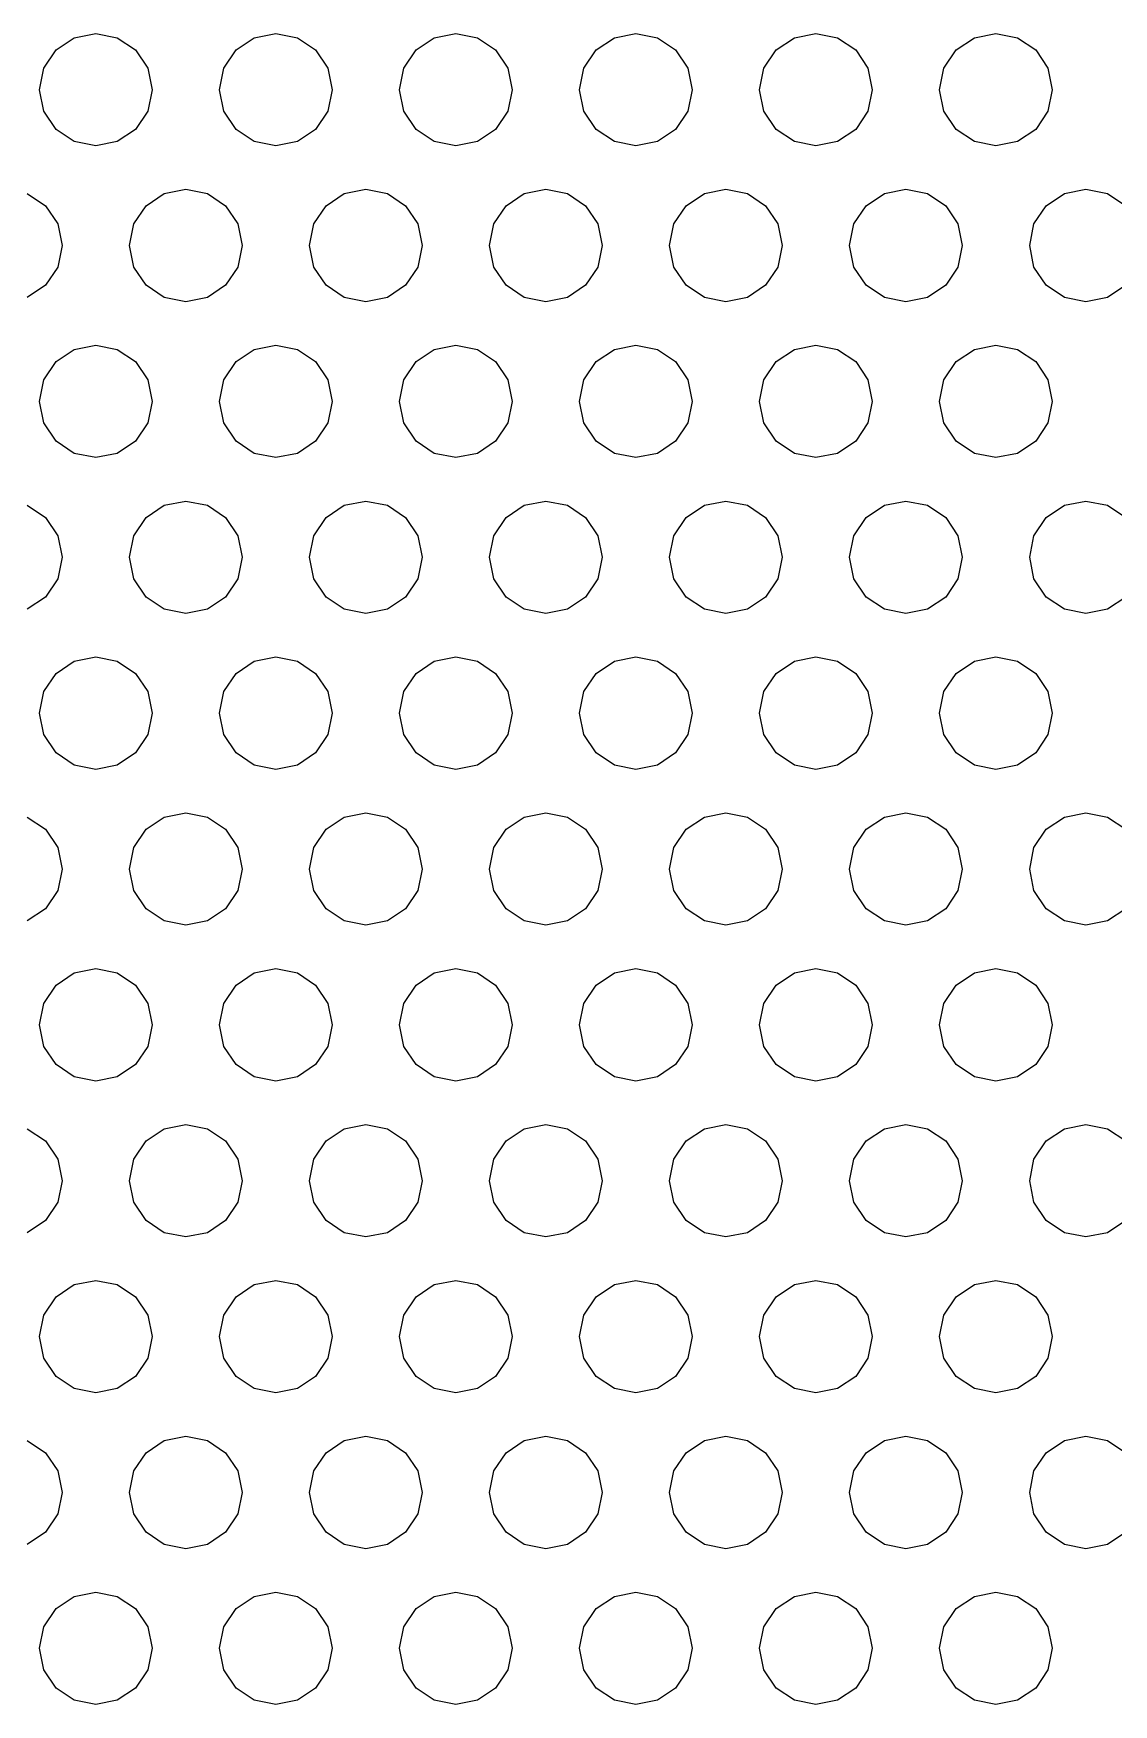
# Model space of a CAD drawing. Header units: metres. Extents: x 0 to 569, y 6 to 314.
# Drawn here: x 47.7 to 95.7, y 78.1 to 152.4 of the extents above; entities that cross this region are included whole.
import ezdxf

# ---------------------------------------------------------------- set-up
doc = ezdxf.new("R2010")
doc.units = ezdxf.units.M

msp = doc.modelspace()

# ---------------------------------------------------------------- linework, layer by layer
for p, q in [((49.5433, 152.161), (50.5, 152.351)), ((50.5, 152.351), (51.4567, 152.161)), ((57.5433, 152.161), (58.5, 152.351)), ((58.5, 152.351), (59.4567, 152.161)), ((65.5433, 152.161), (66.5, 152.351)), ((66.5, 152.351), (67.4567, 152.161)), ((73.5433, 152.161), (74.5, 152.351)), ((74.5, 152.351), (75.4567, 152.161)), ((81.5433, 152.161), (82.5, 152.351)), ((82.5, 152.351), (83.4567, 152.161)), ((89.5433, 152.161), (90.5, 152.351)), ((90.5, 152.351), (91.4567, 152.161)), ((48.1903, 150.808), (48.7322, 151.619)), ((48.7322, 151.619), (49.5433, 152.161)), ((51.4567, 152.161), (52.2678, 151.619)), ((52.2678, 151.619), (52.8097, 150.808)), ((56.1903, 150.808), (56.7322, 151.619)), ((56.7322, 151.619), (57.5433, 152.161)), ((59.4567, 152.161), (60.2678, 151.619)), ((60.2678, 151.619), (60.8097, 150.808)), ((64.1903, 150.808), (64.7322, 151.619)), ((64.7322, 151.619), (65.5433, 152.161)), ((67.4567, 152.161), (68.2678, 151.619)), ((68.2678, 151.619), (68.8097, 150.808)), ((72.1903, 150.808), (72.7322, 151.619)), ((72.7322, 151.619), (73.5433, 152.161)), ((75.4567, 152.161), (76.2678, 151.619)), ((76.2678, 151.619), (76.8097, 150.808)), ((80.1903, 150.808), (80.7322, 151.619)), ((80.7322, 151.619), (81.5433, 152.161)), ((83.4567, 152.161), (84.2678, 151.619)), ((84.2678, 151.619), (84.8097, 150.808)), ((88.1903, 150.808), (88.7322, 151.619)), ((88.7322, 151.619), (89.5433, 152.161)), ((91.4567, 152.161), (92.2678, 151.619)), ((92.2678, 151.619), (92.8097, 150.808)), ((48, 149.851), (48.1903, 150.808)), ((52.8097, 150.808), (53, 149.851)), ((56, 149.851), (56.1903, 150.808)), ((60.8097, 150.808), (61, 149.851)), ((64, 149.851), (64.1903, 150.808)), ((68.8097, 150.808), (69, 149.851)), ((72, 149.851), (72.1903, 150.808)), ((76.8097, 150.808), (77, 149.851)), ((80, 149.851), (80.1903, 150.808)), ((84.8097, 150.808), (85, 149.851)), ((88, 149.851), (88.1903, 150.808)), ((92.8097, 150.808), (93, 149.851)), ((48.1903, 148.895), (48, 149.851)), ((53, 149.851), (52.8097, 148.895)), ((56.1903, 148.895), (56, 149.851)), ((61, 149.851), (60.8097, 148.895)), ((64.1903, 148.895), (64, 149.851)), ((69, 149.851), (68.8097, 148.895)), ((72.1903, 148.895), (72, 149.851)), ((77, 149.851), (76.8097, 148.895)), ((80.1903, 148.895), (80, 149.851)), ((85, 149.851), (84.8097, 148.895)), ((88.1903, 148.895), (88, 149.851)), ((93, 149.851), (92.8097, 148.895)), ((48.7322, 148.083), (48.1903, 148.895)), ((52.8097, 148.895), (52.2678, 148.083)), ((56.7322, 148.083), (56.1903, 148.895)), ((60.8097, 148.895), (60.2678, 148.083)), ((64.7322, 148.083), (64.1903, 148.895)), ((68.8097, 148.895), (68.2678, 148.083)), ((72.7322, 148.083), (72.1903, 148.895)), ((76.8097, 148.895), (76.2678, 148.083)), ((80.7322, 148.083), (80.1903, 148.895)), ((84.8097, 148.895), (84.2678, 148.083)), ((88.7322, 148.083), (88.1903, 148.895)), ((92.8097, 148.895), (92.2678, 148.083)), ((49.5433, 147.542), (48.7322, 148.083)), ((52.2678, 148.083), (51.4567, 147.542)), ((57.5433, 147.542), (56.7322, 148.083)), ((60.2678, 148.083), (59.4567, 147.542)), ((65.5433, 147.542), (64.7322, 148.083)), ((68.2678, 148.083), (67.4567, 147.542)), ((73.5433, 147.542), (72.7322, 148.083)), ((76.2678, 148.083), (75.4567, 147.542)), ((81.5433, 147.542), (80.7322, 148.083)), ((84.2678, 148.083), (83.4567, 147.542)), ((89.5433, 147.542), (88.7322, 148.083)), ((92.2678, 148.083), (91.4567, 147.542)), ((50.5, 147.351), (49.5433, 147.542)), ((51.4567, 147.542), (50.5, 147.351)), ((58.5, 147.351), (57.5433, 147.542)), ((59.4567, 147.542), (58.5, 147.351)), ((66.5, 147.351), (65.5433, 147.542)), ((67.4567, 147.542), (66.5, 147.351)), ((74.5, 147.351), (73.5433, 147.542)), ((75.4567, 147.542), (74.5, 147.351)), ((82.5, 147.351), (81.5433, 147.542)), ((83.4567, 147.542), (82.5, 147.351)), ((90.5, 147.351), (89.5433, 147.542)), ((91.4567, 147.542), (90.5, 147.351)), ((47.4567, 145.233), (48.2678, 144.691)), ((52.7322, 144.691), (53.5433, 145.233)), ((53.5433, 145.233), (54.5, 145.423)), ((54.5, 145.423), (55.4567, 145.233)), ((55.4567, 145.233), (56.2678, 144.691)), ((60.7322, 144.691), (61.5433, 145.233)), ((61.5433, 145.233), (62.5, 145.423)), ((62.5, 145.423), (63.4567, 145.233)), ((63.4567, 145.233), (64.2678, 144.691)), ((68.7322, 144.691), (69.5433, 145.233)), ((69.5433, 145.233), (70.5, 145.423)), ((70.5, 145.423), (71.4567, 145.233)), ((71.4567, 145.233), (72.2678, 144.691)), ((76.7322, 144.691), (77.5433, 145.233)), ((77.5433, 145.233), (78.5, 145.423)), ((78.5, 145.423), (79.4567, 145.233)), ((79.4567, 145.233), (80.2678, 144.691)), ((84.7322, 144.691), (85.5433, 145.233)), ((85.5433, 145.233), (86.5, 145.423)), ((86.5, 145.423), (87.4567, 145.233)), ((87.4567, 145.233), (88.2678, 144.691)), ((92.7322, 144.691), (93.5433, 145.233)), ((93.5433, 145.233), (94.5, 145.423)), ((94.5, 145.423), (95.4567, 145.233)), ((95.4567, 145.233), (96.2678, 144.691)), ((48.2678, 144.691), (48.8097, 143.88)), ((52.1903, 143.88), (52.7322, 144.691)), ((56.2678, 144.691), (56.8097, 143.88)), ((60.1903, 143.88), (60.7322, 144.691)), ((64.2678, 144.691), (64.8097, 143.88)), ((68.1903, 143.88), (68.7322, 144.691)), ((72.2678, 144.691), (72.8097, 143.88)), ((76.1903, 143.88), (76.7322, 144.691)), ((80.2678, 144.691), (80.8097, 143.88)), ((84.1903, 143.88), (84.7322, 144.691)), ((88.2678, 144.691), (88.8097, 143.88)), ((92.1903, 143.88), (92.7322, 144.691)), ((48.8097, 143.88), (49, 142.923)), ((52, 142.923), (52.1903, 143.88)), ((56.8097, 143.88), (57, 142.923)), ((60, 142.923), (60.1903, 143.88)), ((64.8097, 143.88), (65, 142.923)), ((68, 142.923), (68.1903, 143.88)), ((72.8097, 143.88), (73, 142.923)), ((76, 142.923), (76.1903, 143.88)), ((80.8097, 143.88), (81, 142.923)), ((84, 142.923), (84.1903, 143.88)), ((88.8097, 143.88), (89, 142.923)), ((92, 142.923), (92.1903, 143.88)), ((49, 142.923), (48.8097, 141.966)), ((52.1903, 141.966), (52, 142.923)), ((57, 142.923), (56.8097, 141.966)), ((60.1903, 141.966), (60, 142.923)), ((65, 142.923), (64.8097, 141.966)), ((68.1903, 141.966), (68, 142.923)), ((73, 142.923), (72.8097, 141.966)), ((76.1903, 141.966), (76, 142.923)), ((81, 142.923), (80.8097, 141.966)), ((84.1903, 141.966), (84, 142.923)), ((89, 142.923), (88.8097, 141.966)), ((92.1903, 141.966), (92, 142.923)), ((48.8097, 141.966), (48.2678, 141.155)), ((52.7322, 141.155), (52.1903, 141.966)), ((56.8097, 141.966), (56.2678, 141.155)), ((60.7322, 141.155), (60.1903, 141.966)), ((64.8097, 141.966), (64.2678, 141.155)), ((68.7322, 141.155), (68.1903, 141.966)), ((72.8097, 141.966), (72.2678, 141.155)), ((76.7322, 141.155), (76.1903, 141.966)), ((80.8097, 141.966), (80.2678, 141.155)), ((84.7322, 141.155), (84.1903, 141.966)), ((88.8097, 141.966), (88.2678, 141.155)), ((92.7322, 141.155), (92.1903, 141.966)), ((48.2678, 141.155), (47.4567, 140.613)), ((53.5433, 140.613), (52.7322, 141.155)), ((56.2678, 141.155), (55.4567, 140.613)), ((61.5433, 140.613), (60.7322, 141.155)), ((64.2678, 141.155), (63.4567, 140.613)), ((69.5433, 140.613), (68.7322, 141.155)), ((72.2678, 141.155), (71.4567, 140.613)), ((77.5433, 140.613), (76.7322, 141.155)), ((80.2678, 141.155), (79.4567, 140.613)), ((85.5433, 140.613), (84.7322, 141.155)), ((88.2678, 141.155), (87.4567, 140.613)), ((93.5433, 140.613), (92.7322, 141.155)), ((96.2678, 141.155), (95.4567, 140.613)), ((54.5, 140.423), (53.5433, 140.613)), ((55.4567, 140.613), (54.5, 140.423)), ((62.5, 140.423), (61.5433, 140.613)), ((63.4567, 140.613), (62.5, 140.423)), ((70.5, 140.423), (69.5433, 140.613)), ((71.4567, 140.613), (70.5, 140.423)), ((78.5, 140.423), (77.5433, 140.613)), ((79.4567, 140.613), (78.5, 140.423)), ((86.5, 140.423), (85.5433, 140.613)), ((87.4567, 140.613), (86.5, 140.423)), ((94.5, 140.423), (93.5433, 140.613)), ((95.4567, 140.613), (94.5, 140.423)), ((48.7322, 137.763), (49.5433, 138.305)), ((49.5433, 138.305), (50.5, 138.495)), ((50.5, 138.495), (51.4567, 138.305)), ((51.4567, 138.305), (52.2678, 137.763)), ((56.7322, 137.763), (57.5433, 138.305)), ((57.5433, 138.305), (58.5, 138.495)), ((58.5, 138.495), (59.4567, 138.305)), ((59.4567, 138.305), (60.2678, 137.763)), ((64.7322, 137.763), (65.5433, 138.305)), ((65.5433, 138.305), (66.5, 138.495)), ((66.5, 138.495), (67.4567, 138.305)), ((67.4567, 138.305), (68.2678, 137.763)), ((72.7322, 137.763), (73.5433, 138.305)), ((73.5433, 138.305), (74.5, 138.495)), ((74.5, 138.495), (75.4567, 138.305)), ((75.4567, 138.305), (76.2678, 137.763)), ((80.7322, 137.763), (81.5433, 138.305)), ((81.5433, 138.305), (82.5, 138.495)), ((82.5, 138.495), (83.4567, 138.305)), ((83.4567, 138.305), (84.2678, 137.763)), ((88.7322, 137.763), (89.5433, 138.305)), ((89.5433, 138.305), (90.5, 138.495)), ((90.5, 138.495), (91.4567, 138.305)), ((91.4567, 138.305), (92.2678, 137.763)), ((48.1903, 136.952), (48.7322, 137.763)), ((52.2678, 137.763), (52.8097, 136.952)), ((56.1903, 136.952), (56.7322, 137.763)), ((60.2678, 137.763), (60.8097, 136.952)), ((64.1903, 136.952), (64.7322, 137.763)), ((68.2678, 137.763), (68.8097, 136.952)), ((72.1903, 136.952), (72.7322, 137.763)), ((76.2678, 137.763), (76.8097, 136.952)), ((80.1903, 136.952), (80.7322, 137.763)), ((84.2678, 137.763), (84.8097, 136.952)), ((88.1903, 136.952), (88.7322, 137.763)), ((92.2678, 137.763), (92.8097, 136.952)), ((48, 135.995), (48.1903, 136.952)), ((52.8097, 136.952), (53, 135.995)), ((56, 135.995), (56.1903, 136.952)), ((60.8097, 136.952), (61, 135.995)), ((64, 135.995), (64.1903, 136.952)), ((68.8097, 136.952), (69, 135.995)), ((72, 135.995), (72.1903, 136.952)), ((76.8097, 136.952), (77, 135.995)), ((80, 135.995), (80.1903, 136.952)), ((84.8097, 136.952), (85, 135.995)), ((88, 135.995), (88.1903, 136.952)), ((92.8097, 136.952), (93, 135.995)), ((48.1903, 135.038), (48, 135.995)), ((53, 135.995), (52.8097, 135.038)), ((56.1903, 135.038), (56, 135.995)), ((61, 135.995), (60.8097, 135.038)), ((64.1903, 135.038), (64, 135.995)), ((69, 135.995), (68.8097, 135.038)), ((72.1903, 135.038), (72, 135.995)), ((77, 135.995), (76.8097, 135.038)), ((80.1903, 135.038), (80, 135.995)), ((85, 135.995), (84.8097, 135.038)), ((88.1903, 135.038), (88, 135.995)), ((93, 135.995), (92.8097, 135.038)), ((48.7322, 134.227), (48.1903, 135.038)), ((52.8097, 135.038), (52.2678, 134.227)), ((56.7322, 134.227), (56.1903, 135.038)), ((60.8097, 135.038), (60.2678, 134.227)), ((64.7322, 134.227), (64.1903, 135.038)), ((68.8097, 135.038), (68.2678, 134.227)), ((72.7322, 134.227), (72.1903, 135.038)), ((76.8097, 135.038), (76.2678, 134.227)), ((80.7322, 134.227), (80.1903, 135.038)), ((84.8097, 135.038), (84.2678, 134.227)), ((88.7322, 134.227), (88.1903, 135.038)), ((92.8097, 135.038), (92.2678, 134.227)), ((49.5433, 133.685), (48.7322, 134.227)), ((52.2678, 134.227), (51.4567, 133.685)), ((57.5433, 133.685), (56.7322, 134.227)), ((60.2678, 134.227), (59.4567, 133.685)), ((65.5433, 133.685), (64.7322, 134.227)), ((68.2678, 134.227), (67.4567, 133.685)), ((73.5433, 133.685), (72.7322, 134.227)), ((76.2678, 134.227), (75.4567, 133.685)), ((81.5433, 133.685), (80.7322, 134.227)), ((84.2678, 134.227), (83.4567, 133.685)), ((89.5433, 133.685), (88.7322, 134.227)), ((92.2678, 134.227), (91.4567, 133.685)), ((50.5, 133.495), (49.5433, 133.685)), ((51.4567, 133.685), (50.5, 133.495)), ((58.5, 133.495), (57.5433, 133.685)), ((59.4567, 133.685), (58.5, 133.495)), ((66.5, 133.495), (65.5433, 133.685)), ((67.4567, 133.685), (66.5, 133.495)), ((74.5, 133.495), (73.5433, 133.685)), ((75.4567, 133.685), (74.5, 133.495)), ((82.5, 133.495), (81.5433, 133.685)), ((83.4567, 133.685), (82.5, 133.495)), ((90.5, 133.495), (89.5433, 133.685)), ((91.4567, 133.685), (90.5, 133.495)), ((53.5433, 131.376), (54.5, 131.567)), ((54.5, 131.567), (55.4567, 131.376)), ((61.5433, 131.376), (62.5, 131.567)), ((62.5, 131.567), (63.4567, 131.376)), ((69.5433, 131.376), (70.5, 131.567)), ((70.5, 131.567), (71.4567, 131.376)), ((77.5433, 131.376), (78.5, 131.567)), ((78.5, 131.567), (79.4567, 131.376)), ((85.5433, 131.376), (86.5, 131.567)), ((86.5, 131.567), (87.4567, 131.376)), ((93.5433, 131.376), (94.5, 131.567)), ((94.5, 131.567), (95.4567, 131.376)), ((47.4567, 131.376), (48.2678, 130.834)), ((48.2678, 130.834), (48.8097, 130.023)), ((52.1903, 130.023), (52.7322, 130.834)), ((52.7322, 130.834), (53.5433, 131.376)), ((55.4567, 131.376), (56.2678, 130.834)), ((56.2678, 130.834), (56.8097, 130.023)), ((60.1903, 130.023), (60.7322, 130.834)), ((60.7322, 130.834), (61.5433, 131.376)), ((63.4567, 131.376), (64.2678, 130.834)), ((64.2678, 130.834), (64.8097, 130.023)), ((68.1903, 130.023), (68.7322, 130.834)), ((68.7322, 130.834), (69.5433, 131.376)), ((71.4567, 131.376), (72.2678, 130.834)), ((72.2678, 130.834), (72.8097, 130.023)), ((76.1903, 130.023), (76.7322, 130.834)), ((76.7322, 130.834), (77.5433, 131.376)), ((79.4567, 131.376), (80.2678, 130.834)), ((80.2678, 130.834), (80.8097, 130.023)), ((84.1903, 130.023), (84.7322, 130.834)), ((84.7322, 130.834), (85.5433, 131.376)), ((87.4567, 131.376), (88.2678, 130.834)), ((88.2678, 130.834), (88.8097, 130.023)), ((92.1903, 130.023), (92.7322, 130.834)), ((92.7322, 130.834), (93.5433, 131.376)), ((95.4567, 131.376), (96.2678, 130.834)), ((48.8097, 130.023), (49, 129.067)), ((52, 129.067), (52.1903, 130.023)), ((56.8097, 130.023), (57, 129.067)), ((60, 129.067), (60.1903, 130.023)), ((64.8097, 130.023), (65, 129.067)), ((68, 129.067), (68.1903, 130.023)), ((72.8097, 130.023), (73, 129.067)), ((76, 129.067), (76.1903, 130.023)), ((80.8097, 130.023), (81, 129.067)), ((84, 129.067), (84.1903, 130.023)), ((88.8097, 130.023), (89, 129.067)), ((92, 129.067), (92.1903, 130.023)), ((49, 129.067), (48.8097, 128.11)), ((52.1903, 128.11), (52, 129.067)), ((57, 129.067), (56.8097, 128.11)), ((60.1903, 128.11), (60, 129.067)), ((65, 129.067), (64.8097, 128.11)), ((68.1903, 128.11), (68, 129.067)), ((73, 129.067), (72.8097, 128.11)), ((76.1903, 128.11), (76, 129.067)), ((81, 129.067), (80.8097, 128.11)), ((84.1903, 128.11), (84, 129.067)), ((89, 129.067), (88.8097, 128.11)), ((92.1903, 128.11), (92, 129.067)), ((48.8097, 128.11), (48.2678, 127.299)), ((52.7322, 127.299), (52.1903, 128.11)), ((56.8097, 128.11), (56.2678, 127.299)), ((60.7322, 127.299), (60.1903, 128.11)), ((64.8097, 128.11), (64.2678, 127.299)), ((68.7322, 127.299), (68.1903, 128.11)), ((72.8097, 128.11), (72.2678, 127.299)), ((76.7322, 127.299), (76.1903, 128.11)), ((80.8097, 128.11), (80.2678, 127.299)), ((84.7322, 127.299), (84.1903, 128.11)), ((88.8097, 128.11), (88.2678, 127.299)), ((92.7322, 127.299), (92.1903, 128.11)), ((48.2678, 127.299), (47.4567, 126.757)), ((53.5433, 126.757), (52.7322, 127.299)), ((56.2678, 127.299), (55.4567, 126.757)), ((61.5433, 126.757), (60.7322, 127.299)), ((64.2678, 127.299), (63.4567, 126.757)), ((69.5433, 126.757), (68.7322, 127.299)), ((72.2678, 127.299), (71.4567, 126.757)), ((77.5433, 126.757), (76.7322, 127.299)), ((80.2678, 127.299), (79.4567, 126.757)), ((85.5433, 126.757), (84.7322, 127.299)), ((88.2678, 127.299), (87.4567, 126.757)), ((93.5433, 126.757), (92.7322, 127.299)), ((96.2678, 127.299), (95.4567, 126.757)), ((54.5, 126.567), (53.5433, 126.757)), ((55.4567, 126.757), (54.5, 126.567)), ((62.5, 126.567), (61.5433, 126.757)), ((63.4567, 126.757), (62.5, 126.567)), ((70.5, 126.567), (69.5433, 126.757)), ((71.4567, 126.757), (70.5, 126.567)), ((78.5, 126.567), (77.5433, 126.757)), ((79.4567, 126.757), (78.5, 126.567)), ((86.5, 126.567), (85.5433, 126.757)), ((87.4567, 126.757), (86.5, 126.567)), ((94.5, 126.567), (93.5433, 126.757)), ((95.4567, 126.757), (94.5, 126.567)), ((48.7322, 123.906), (49.5433, 124.448)), ((49.5433, 124.448), (50.5, 124.638)), ((50.5, 124.638), (51.4567, 124.448)), ((51.4567, 124.448), (52.2678, 123.906)), ((56.7322, 123.906), (57.5433, 124.448)), ((57.5433, 124.448), (58.5, 124.638)), ((58.5, 124.638), (59.4567, 124.448)), ((59.4567, 124.448), (60.2678, 123.906)), ((64.7322, 123.906), (65.5433, 124.448)), ((65.5433, 124.448), (66.5, 124.638)), ((66.5, 124.638), (67.4567, 124.448)), ((67.4567, 124.448), (68.2678, 123.906)), ((72.7322, 123.906), (73.5433, 124.448)), ((73.5433, 124.448), (74.5, 124.638)), ((74.5, 124.638), (75.4567, 124.448)), ((75.4567, 124.448), (76.2678, 123.906)), ((80.7322, 123.906), (81.5433, 124.448)), ((81.5433, 124.448), (82.5, 124.638)), ((82.5, 124.638), (83.4567, 124.448)), ((83.4567, 124.448), (84.2678, 123.906)), ((88.7322, 123.906), (89.5433, 124.448)), ((89.5433, 124.448), (90.5, 124.638)), ((90.5, 124.638), (91.4567, 124.448)), ((91.4567, 124.448), (92.2678, 123.906)), ((48.1903, 123.095), (48.7322, 123.906)), ((52.2678, 123.906), (52.8097, 123.095)), ((56.1903, 123.095), (56.7322, 123.906)), ((60.2678, 123.906), (60.8097, 123.095)), ((64.1903, 123.095), (64.7322, 123.906)), ((68.2678, 123.906), (68.8097, 123.095)), ((72.1903, 123.095), (72.7322, 123.906)), ((76.2678, 123.906), (76.8097, 123.095)), ((80.1903, 123.095), (80.7322, 123.906)), ((84.2678, 123.906), (84.8097, 123.095)), ((88.1903, 123.095), (88.7322, 123.906)), ((92.2678, 123.906), (92.8097, 123.095)), ((48, 122.138), (48.1903, 123.095)), ((52.8097, 123.095), (53, 122.138)), ((56, 122.138), (56.1903, 123.095)), ((60.8097, 123.095), (61, 122.138)), ((64, 122.138), (64.1903, 123.095)), ((68.8097, 123.095), (69, 122.138)), ((72, 122.138), (72.1903, 123.095)), ((76.8097, 123.095), (77, 122.138)), ((80, 122.138), (80.1903, 123.095)), ((84.8097, 123.095), (85, 122.138)), ((88, 122.138), (88.1903, 123.095)), ((92.8097, 123.095), (93, 122.138)), ((48.1903, 121.182), (48, 122.138)), ((53, 122.138), (52.8097, 121.182)), ((56.1903, 121.182), (56, 122.138)), ((61, 122.138), (60.8097, 121.182)), ((64.1903, 121.182), (64, 122.138)), ((69, 122.138), (68.8097, 121.182)), ((72.1903, 121.182), (72, 122.138)), ((77, 122.138), (76.8097, 121.182)), ((80.1903, 121.182), (80, 122.138)), ((85, 122.138), (84.8097, 121.182)), ((88.1903, 121.182), (88, 122.138)), ((93, 122.138), (92.8097, 121.182)), ((48.7322, 120.371), (48.1903, 121.182)), ((52.8097, 121.182), (52.2678, 120.371)), ((56.7322, 120.371), (56.1903, 121.182)), ((60.8097, 121.182), (60.2678, 120.371)), ((64.7322, 120.371), (64.1903, 121.182)), ((68.8097, 121.182), (68.2678, 120.371)), ((72.7322, 120.371), (72.1903, 121.182)), ((76.8097, 121.182), (76.2678, 120.371)), ((80.7322, 120.371), (80.1903, 121.182)), ((84.8097, 121.182), (84.2678, 120.371)), ((88.7322, 120.371), (88.1903, 121.182)), ((92.8097, 121.182), (92.2678, 120.371)), ((49.5433, 119.829), (48.7322, 120.371)), ((52.2678, 120.371), (51.4567, 119.829)), ((57.5433, 119.829), (56.7322, 120.371)), ((60.2678, 120.371), (59.4567, 119.829)), ((65.5433, 119.829), (64.7322, 120.371)), ((68.2678, 120.371), (67.4567, 119.829)), ((73.5433, 119.829), (72.7322, 120.371)), ((76.2678, 120.371), (75.4567, 119.829)), ((81.5433, 119.829), (80.7322, 120.371)), ((84.2678, 120.371), (83.4567, 119.829)), ((89.5433, 119.829), (88.7322, 120.371)), ((92.2678, 120.371), (91.4567, 119.829)), ((50.5, 119.638), (49.5433, 119.829)), ((51.4567, 119.829), (50.5, 119.638)), ((58.5, 119.638), (57.5433, 119.829)), ((59.4567, 119.829), (58.5, 119.638)), ((66.5, 119.638), (65.5433, 119.829)), ((67.4567, 119.829), (66.5, 119.638)), ((74.5, 119.638), (73.5433, 119.829)), ((75.4567, 119.829), (74.5, 119.638)), ((82.5, 119.638), (81.5433, 119.829)), ((83.4567, 119.829), (82.5, 119.638)), ((90.5, 119.638), (89.5433, 119.829)), ((91.4567, 119.829), (90.5, 119.638)), ((47.4567, 117.52), (48.2678, 116.978)), ((52.7322, 116.978), (53.5433, 117.52)), ((53.5433, 117.52), (54.5, 117.71)), ((54.5, 117.71), (55.4567, 117.52)), ((55.4567, 117.52), (56.2678, 116.978)), ((60.7322, 116.978), (61.5433, 117.52)), ((61.5433, 117.52), (62.5, 117.71)), ((62.5, 117.71), (63.4567, 117.52)), ((63.4567, 117.52), (64.2678, 116.978)), ((68.7322, 116.978), (69.5433, 117.52)), ((69.5433, 117.52), (70.5, 117.71)), ((70.5, 117.71), (71.4567, 117.52)), ((71.4567, 117.52), (72.2678, 116.978)), ((76.7322, 116.978), (77.5433, 117.52)), ((77.5433, 117.52), (78.5, 117.71)), ((78.5, 117.71), (79.4567, 117.52)), ((79.4567, 117.52), (80.2678, 116.978)), ((84.7322, 116.978), (85.5433, 117.52)), ((85.5433, 117.52), (86.5, 117.71)), ((86.5, 117.71), (87.4567, 117.52)), ((87.4567, 117.52), (88.2678, 116.978)), ((92.7322, 116.978), (93.5433, 117.52)), ((93.5433, 117.52), (94.5, 117.71)), ((94.5, 117.71), (95.4567, 117.52)), ((95.4567, 117.52), (96.2678, 116.978)), ((48.2678, 116.978), (48.8097, 116.167)), ((52.1903, 116.167), (52.7322, 116.978)), ((56.2678, 116.978), (56.8097, 116.167)), ((60.1903, 116.167), (60.7322, 116.978)), ((64.2678, 116.978), (64.8097, 116.167)), ((68.1903, 116.167), (68.7322, 116.978)), ((72.2678, 116.978), (72.8097, 116.167)), ((76.1903, 116.167), (76.7322, 116.978)), ((80.2678, 116.978), (80.8097, 116.167)), ((84.1903, 116.167), (84.7322, 116.978)), ((88.2678, 116.978), (88.8097, 116.167)), ((92.1903, 116.167), (92.7322, 116.978)), ((48.8097, 116.167), (49, 115.21)), ((52, 115.21), (52.1903, 116.167)), ((56.8097, 116.167), (57, 115.21)), ((60, 115.21), (60.1903, 116.167)), ((64.8097, 116.167), (65, 115.21)), ((68, 115.21), (68.1903, 116.167)), ((72.8097, 116.167), (73, 115.21)), ((76, 115.21), (76.1903, 116.167)), ((80.8097, 116.167), (81, 115.21)), ((84, 115.21), (84.1903, 116.167)), ((88.8097, 116.167), (89, 115.21)), ((92, 115.21), (92.1903, 116.167)), ((49, 115.21), (48.8097, 114.254)), ((52.1903, 114.254), (52, 115.21)), ((57, 115.21), (56.8097, 114.254)), ((60.1903, 114.254), (60, 115.21)), ((65, 115.21), (64.8097, 114.254)), ((68.1903, 114.254), (68, 115.21)), ((73, 115.21), (72.8097, 114.254)), ((76.1903, 114.254), (76, 115.21)), ((81, 115.21), (80.8097, 114.254)), ((84.1903, 114.254), (84, 115.21)), ((89, 115.21), (88.8097, 114.254)), ((92.1903, 114.254), (92, 115.21)), ((48.8097, 114.254), (48.2678, 113.442)), ((52.7322, 113.442), (52.1903, 114.254)), ((56.8097, 114.254), (56.2678, 113.442)), ((60.7322, 113.442), (60.1903, 114.254)), ((64.8097, 114.254), (64.2678, 113.442)), ((68.7322, 113.442), (68.1903, 114.254)), ((72.8097, 114.254), (72.2678, 113.442)), ((76.7322, 113.442), (76.1903, 114.254)), ((80.8097, 114.254), (80.2678, 113.442)), ((84.7322, 113.442), (84.1903, 114.254)), ((88.8097, 114.254), (88.2678, 113.442)), ((92.7322, 113.442), (92.1903, 114.254)), ((48.2678, 113.442), (47.4567, 112.901)), ((53.5433, 112.901), (52.7322, 113.442)), ((56.2678, 113.442), (55.4567, 112.901)), ((61.5433, 112.901), (60.7322, 113.442)), ((64.2678, 113.442), (63.4567, 112.901)), ((69.5433, 112.901), (68.7322, 113.442)), ((72.2678, 113.442), (71.4567, 112.901)), ((77.5433, 112.901), (76.7322, 113.442)), ((80.2678, 113.442), (79.4567, 112.901)), ((85.5433, 112.901), (84.7322, 113.442)), ((88.2678, 113.442), (87.4567, 112.901)), ((93.5433, 112.901), (92.7322, 113.442)), ((96.2678, 113.442), (95.4567, 112.901)), ((54.5, 112.71), (53.5433, 112.901)), ((55.4567, 112.901), (54.5, 112.71)), ((62.5, 112.71), (61.5433, 112.901)), ((63.4567, 112.901), (62.5, 112.71)), ((70.5, 112.71), (69.5433, 112.901)), ((71.4567, 112.901), (70.5, 112.71)), ((78.5, 112.71), (77.5433, 112.901)), ((79.4567, 112.901), (78.5, 112.71)), ((86.5, 112.71), (85.5433, 112.901)), ((87.4567, 112.901), (86.5, 112.71)), ((94.5, 112.71), (93.5433, 112.901)), ((95.4567, 112.901), (94.5, 112.71)), ((49.5433, 110.592), (50.5, 110.782)), ((50.5, 110.782), (51.4567, 110.592)), ((57.5433, 110.592), (58.5, 110.782)), ((58.5, 110.782), (59.4567, 110.592)), ((65.5433, 110.592), (66.5, 110.782)), ((66.5, 110.782), (67.4567, 110.592)), ((73.5433, 110.592), (74.5, 110.782)), ((74.5, 110.782), (75.4567, 110.592)), ((81.5433, 110.592), (82.5, 110.782)), ((82.5, 110.782), (83.4567, 110.592)), ((89.5433, 110.592), (90.5, 110.782)), ((90.5, 110.782), (91.4567, 110.592)), ((48.1903, 109.239), (48.7322, 110.05)), ((48.7322, 110.05), (49.5433, 110.592)), ((51.4567, 110.592), (52.2678, 110.05)), ((52.2678, 110.05), (52.8097, 109.239)), ((56.1903, 109.239), (56.7322, 110.05)), ((56.7322, 110.05), (57.5433, 110.592)), ((59.4567, 110.592), (60.2678, 110.05)), ((60.2678, 110.05), (60.8097, 109.239)), ((64.1903, 109.239), (64.7322, 110.05)), ((64.7322, 110.05), (65.5433, 110.592)), ((67.4567, 110.592), (68.2678, 110.05)), ((68.2678, 110.05), (68.8097, 109.239)), ((72.1903, 109.239), (72.7322, 110.05)), ((72.7322, 110.05), (73.5433, 110.592)), ((75.4567, 110.592), (76.2678, 110.05)), ((76.2678, 110.05), (76.8097, 109.239)), ((80.1903, 109.239), (80.7322, 110.05)), ((80.7322, 110.05), (81.5433, 110.592)), ((83.4567, 110.592), (84.2678, 110.05)), ((84.2678, 110.05), (84.8097, 109.239)), ((88.1903, 109.239), (88.7322, 110.05)), ((88.7322, 110.05), (89.5433, 110.592)), ((91.4567, 110.592), (92.2678, 110.05)), ((92.2678, 110.05), (92.8097, 109.239)), ((48, 108.282), (48.1903, 109.239)), ((52.8097, 109.239), (53, 108.282)), ((56, 108.282), (56.1903, 109.239)), ((60.8097, 109.239), (61, 108.282)), ((64, 108.282), (64.1903, 109.239)), ((68.8097, 109.239), (69, 108.282)), ((72, 108.282), (72.1903, 109.239)), ((76.8097, 109.239), (77, 108.282)), ((80, 108.282), (80.1903, 109.239)), ((84.8097, 109.239), (85, 108.282)), ((88, 108.282), (88.1903, 109.239)), ((92.8097, 109.239), (93, 108.282)), ((48.1903, 107.325), (48, 108.282)), ((53, 108.282), (52.8097, 107.325)), ((56.1903, 107.325), (56, 108.282)), ((61, 108.282), (60.8097, 107.325)), ((64.1903, 107.325), (64, 108.282)), ((69, 108.282), (68.8097, 107.325)), ((72.1903, 107.325), (72, 108.282)), ((77, 108.282), (76.8097, 107.325)), ((80.1903, 107.325), (80, 108.282)), ((85, 108.282), (84.8097, 107.325)), ((88.1903, 107.325), (88, 108.282)), ((93, 108.282), (92.8097, 107.325)), ((48.7322, 106.514), (48.1903, 107.325)), ((52.8097, 107.325), (52.2678, 106.514)), ((56.7322, 106.514), (56.1903, 107.325)), ((60.8097, 107.325), (60.2678, 106.514)), ((64.7322, 106.514), (64.1903, 107.325)), ((68.8097, 107.325), (68.2678, 106.514)), ((72.7322, 106.514), (72.1903, 107.325)), ((76.8097, 107.325), (76.2678, 106.514)), ((80.7322, 106.514), (80.1903, 107.325)), ((84.8097, 107.325), (84.2678, 106.514)), ((88.7322, 106.514), (88.1903, 107.325)), ((92.8097, 107.325), (92.2678, 106.514)), ((49.5433, 105.972), (48.7322, 106.514)), ((52.2678, 106.514), (51.4567, 105.972)), ((57.5433, 105.972), (56.7322, 106.514)), ((60.2678, 106.514), (59.4567, 105.972)), ((65.5433, 105.972), (64.7322, 106.514)), ((68.2678, 106.514), (67.4567, 105.972)), ((73.5433, 105.972), (72.7322, 106.514)), ((76.2678, 106.514), (75.4567, 105.972)), ((81.5433, 105.972), (80.7322, 106.514)), ((84.2678, 106.514), (83.4567, 105.972)), ((89.5433, 105.972), (88.7322, 106.514)), ((92.2678, 106.514), (91.4567, 105.972)), ((50.5, 105.782), (49.5433, 105.972)), ((51.4567, 105.972), (50.5, 105.782)), ((58.5, 105.782), (57.5433, 105.972)), ((59.4567, 105.972), (58.5, 105.782)), ((66.5, 105.782), (65.5433, 105.972)), ((67.4567, 105.972), (66.5, 105.782)), ((74.5, 105.782), (73.5433, 105.972)), ((75.4567, 105.972), (74.5, 105.782)), ((82.5, 105.782), (81.5433, 105.972)), ((83.4567, 105.972), (82.5, 105.782)), ((90.5, 105.782), (89.5433, 105.972)), ((91.4567, 105.972), (90.5, 105.782)), ((47.4567, 103.664), (48.2678, 103.122)), ((52.7322, 103.122), (53.5433, 103.664)), ((53.5433, 103.664), (54.5, 103.854)), ((54.5, 103.854), (55.4567, 103.664)), ((55.4567, 103.664), (56.2678, 103.122)), ((60.7322, 103.122), (61.5433, 103.664)), ((61.5433, 103.664), (62.5, 103.854)), ((62.5, 103.854), (63.4567, 103.664)), ((63.4567, 103.664), (64.2678, 103.122)), ((68.7322, 103.122), (69.5433, 103.664)), ((69.5433, 103.664), (70.5, 103.854)), ((70.5, 103.854), (71.4567, 103.664)), ((71.4567, 103.664), (72.2678, 103.122)), ((76.7322, 103.122), (77.5433, 103.664)), ((77.5433, 103.664), (78.5, 103.854)), ((78.5, 103.854), (79.4567, 103.664)), ((79.4567, 103.664), (80.2678, 103.122)), ((84.7322, 103.122), (85.5433, 103.664)), ((85.5433, 103.664), (86.5, 103.854)), ((86.5, 103.854), (87.4567, 103.664)), ((87.4567, 103.664), (88.2678, 103.122)), ((92.7322, 103.122), (93.5433, 103.664)), ((93.5433, 103.664), (94.5, 103.854)), ((94.5, 103.854), (95.4567, 103.664)), ((95.4567, 103.664), (96.2678, 103.122)), ((48.2678, 103.122), (48.8097, 102.311)), ((52.1903, 102.311), (52.7322, 103.122)), ((56.2678, 103.122), (56.8097, 102.311)), ((60.1903, 102.311), (60.7322, 103.122)), ((64.2678, 103.122), (64.8097, 102.311)), ((68.1903, 102.311), (68.7322, 103.122)), ((72.2678, 103.122), (72.8097, 102.311)), ((76.1903, 102.311), (76.7322, 103.122)), ((80.2678, 103.122), (80.8097, 102.311)), ((84.1903, 102.311), (84.7322, 103.122)), ((88.2678, 103.122), (88.8097, 102.311)), ((92.1903, 102.311), (92.7322, 103.122)), ((48.8097, 102.311), (49, 101.354)), ((52, 101.354), (52.1903, 102.311)), ((56.8097, 102.311), (57, 101.354)), ((60, 101.354), (60.1903, 102.311)), ((64.8097, 102.311), (65, 101.354)), ((68, 101.354), (68.1903, 102.311)), ((72.8097, 102.311), (73, 101.354)), ((76, 101.354), (76.1903, 102.311)), ((80.8097, 102.311), (81, 101.354)), ((84, 101.354), (84.1903, 102.311)), ((88.8097, 102.311), (89, 101.354)), ((92, 101.354), (92.1903, 102.311)), ((49, 101.354), (48.8097, 100.397)), ((52.1903, 100.397), (52, 101.354)), ((57, 101.354), (56.8097, 100.397)), ((60.1903, 100.397), (60, 101.354)), ((65, 101.354), (64.8097, 100.397)), ((68.1903, 100.397), (68, 101.354)), ((73, 101.354), (72.8097, 100.397)), ((76.1903, 100.397), (76, 101.354)), ((81, 101.354), (80.8097, 100.397)), ((84.1903, 100.397), (84, 101.354)), ((89, 101.354), (88.8097, 100.397)), ((92.1903, 100.397), (92, 101.354)), ((48.8097, 100.397), (48.2678, 99.5861)), ((52.7322, 99.5861), (52.1903, 100.397)), ((56.8097, 100.397), (56.2678, 99.5861)), ((60.7322, 99.5861), (60.1903, 100.397)), ((64.8097, 100.397), (64.2678, 99.5861)), ((68.7322, 99.5861), (68.1903, 100.397)), ((72.8097, 100.397), (72.2678, 99.5861)), ((76.7322, 99.5861), (76.1903, 100.397)), ((80.8097, 100.397), (80.2678, 99.5861)), ((84.7322, 99.5861), (84.1903, 100.397)), ((88.8097, 100.397), (88.2678, 99.5861)), ((92.7322, 99.5861), (92.1903, 100.397)), ((48.2678, 99.5861), (47.4567, 99.0441)), ((53.5433, 99.0441), (52.7322, 99.5861)), ((56.2678, 99.5861), (55.4567, 99.0441)), ((61.5433, 99.0441), (60.7322, 99.5861)), ((64.2678, 99.5861), (63.4567, 99.0441)), ((69.5433, 99.0441), (68.7322, 99.5861)), ((72.2678, 99.5861), (71.4567, 99.0441)), ((77.5433, 99.0441), (76.7322, 99.5861)), ((80.2678, 99.5861), (79.4567, 99.0441)), ((85.5433, 99.0441), (84.7322, 99.5861)), ((88.2678, 99.5861), (87.4567, 99.0441)), ((93.5433, 99.0441), (92.7322, 99.5861)), ((96.2678, 99.5861), (95.4567, 99.0441)), ((54.5, 98.8538), (53.5433, 99.0441)), ((55.4567, 99.0441), (54.5, 98.8538)), ((62.5, 98.8538), (61.5433, 99.0441)), ((63.4567, 99.0441), (62.5, 98.8538)), ((70.5, 98.8538), (69.5433, 99.0441)), ((71.4567, 99.0441), (70.5, 98.8538)), ((78.5, 98.8538), (77.5433, 99.0441)), ((79.4567, 99.0441), (78.5, 98.8538)), ((86.5, 98.8538), (85.5433, 99.0441)), ((87.4567, 99.0441), (86.5, 98.8538)), ((94.5, 98.8538), (93.5433, 99.0441)), ((95.4567, 99.0441), (94.5, 98.8538)), ((48.7322, 96.1934), (49.5433, 96.7353)), ((49.5433, 96.7353), (50.5, 96.9256)), ((50.5, 96.9256), (51.4567, 96.7353)), ((51.4567, 96.7353), (52.2678, 96.1934)), ((56.7322, 96.1934), (57.5433, 96.7353)), ((57.5433, 96.7353), (58.5, 96.9256)), ((58.5, 96.9256), (59.4567, 96.7353)), ((59.4567, 96.7353), (60.2678, 96.1934)), ((64.7322, 96.1934), (65.5433, 96.7353)), ((65.5433, 96.7353), (66.5, 96.9256)), ((66.5, 96.9256), (67.4567, 96.7353)), ((67.4567, 96.7353), (68.2678, 96.1934)), ((72.7322, 96.1934), (73.5433, 96.7353)), ((73.5433, 96.7353), (74.5, 96.9256)), ((74.5, 96.9256), (75.4567, 96.7353)), ((75.4567, 96.7353), (76.2678, 96.1934)), ((80.7322, 96.1934), (81.5433, 96.7353)), ((81.5433, 96.7353), (82.5, 96.9256)), ((82.5, 96.9256), (83.4567, 96.7353)), ((83.4567, 96.7353), (84.2678, 96.1934)), ((88.7322, 96.1934), (89.5433, 96.7353)), ((89.5433, 96.7353), (90.5, 96.9256)), ((90.5, 96.9256), (91.4567, 96.7353)), ((91.4567, 96.7353), (92.2678, 96.1934)), ((48.1903, 95.3823), (48.7322, 96.1934)), ((52.2678, 96.1934), (52.8097, 95.3823)), ((56.1903, 95.3823), (56.7322, 96.1934)), ((60.2678, 96.1934), (60.8097, 95.3823)), ((64.1903, 95.3823), (64.7322, 96.1934)), ((68.2678, 96.1934), (68.8097, 95.3823)), ((72.1903, 95.3823), (72.7322, 96.1934)), ((76.2678, 96.1934), (76.8097, 95.3823)), ((80.1903, 95.3823), (80.7322, 96.1934)), ((84.2678, 96.1934), (84.8097, 95.3823)), ((88.1903, 95.3823), (88.7322, 96.1934)), ((92.2678, 96.1934), (92.8097, 95.3823)), ((48, 94.4256), (48.1903, 95.3823)), ((52.8097, 95.3823), (53, 94.4256)), ((56, 94.4256), (56.1903, 95.3823)), ((60.8097, 95.3823), (61, 94.4256)), ((64, 94.4256), (64.1903, 95.3823)), ((68.8097, 95.3823), (69, 94.4256)), ((72, 94.4256), (72.1903, 95.3823)), ((76.8097, 95.3823), (77, 94.4256)), ((80, 94.4256), (80.1903, 95.3823)), ((84.8097, 95.3823), (85, 94.4256)), ((88, 94.4256), (88.1903, 95.3823)), ((92.8097, 95.3823), (93, 94.4256)), ((48.1903, 93.4689), (48, 94.4256)), ((53, 94.4256), (52.8097, 93.4689)), ((56.1903, 93.4689), (56, 94.4256)), ((61, 94.4256), (60.8097, 93.4689)), ((64.1903, 93.4689), (64, 94.4256)), ((69, 94.4256), (68.8097, 93.4689)), ((72.1903, 93.4689), (72, 94.4256)), ((77, 94.4256), (76.8097, 93.4689)), ((80.1903, 93.4689), (80, 94.4256)), ((85, 94.4256), (84.8097, 93.4689)), ((88.1903, 93.4689), (88, 94.4256)), ((93, 94.4256), (92.8097, 93.4689)), ((48.7322, 92.6579), (48.1903, 93.4689)), ((52.8097, 93.4689), (52.2678, 92.6579)), ((56.7322, 92.6579), (56.1903, 93.4689)), ((60.8097, 93.4689), (60.2678, 92.6579)), ((64.7322, 92.6579), (64.1903, 93.4689)), ((68.8097, 93.4689), (68.2678, 92.6579)), ((72.7322, 92.6579), (72.1903, 93.4689)), ((76.8097, 93.4689), (76.2678, 92.6579)), ((80.7322, 92.6579), (80.1903, 93.4689)), ((84.8097, 93.4689), (84.2678, 92.6579)), ((88.7322, 92.6579), (88.1903, 93.4689)), ((92.8097, 93.4689), (92.2678, 92.6579)), ((49.5433, 92.1159), (48.7322, 92.6579)), ((50.5, 91.9256), (49.5433, 92.1159)), ((51.4567, 92.1159), (50.5, 91.9256)), ((52.2678, 92.6579), (51.4567, 92.1159)), ((57.5433, 92.1159), (56.7322, 92.6579)), ((58.5, 91.9256), (57.5433, 92.1159)), ((59.4567, 92.1159), (58.5, 91.9256)), ((60.2678, 92.6579), (59.4567, 92.1159)), ((65.5433, 92.1159), (64.7322, 92.6579)), ((66.5, 91.9256), (65.5433, 92.1159)), ((67.4567, 92.1159), (66.5, 91.9256)), ((68.2678, 92.6579), (67.4567, 92.1159)), ((73.5433, 92.1159), (72.7322, 92.6579)), ((74.5, 91.9256), (73.5433, 92.1159)), ((75.4567, 92.1159), (74.5, 91.9256)), ((76.2678, 92.6579), (75.4567, 92.1159)), ((81.5433, 92.1159), (80.7322, 92.6579)), ((82.5, 91.9256), (81.5433, 92.1159)), ((83.4567, 92.1159), (82.5, 91.9256)), ((84.2678, 92.6579), (83.4567, 92.1159)), ((89.5433, 92.1159), (88.7322, 92.6579)), ((90.5, 91.9256), (89.5433, 92.1159)), ((91.4567, 92.1159), (90.5, 91.9256)), ((92.2678, 92.6579), (91.4567, 92.1159)), ((53.5433, 89.8071), (54.5, 89.9974)), ((54.5, 89.9974), (55.4567, 89.8071)), ((61.5433, 89.8071), (62.5, 89.9974)), ((62.5, 89.9974), (63.4567, 89.8071)), ((69.5433, 89.8071), (70.5, 89.9974)), ((70.5, 89.9974), (71.4567, 89.8071)), ((77.5433, 89.8071), (78.5, 89.9974)), ((78.5, 89.9974), (79.4567, 89.8071)), ((85.5433, 89.8071), (86.5, 89.9974)), ((86.5, 89.9974), (87.4567, 89.8071)), ((93.5433, 89.8071), (94.5, 89.9974)), ((94.5, 89.9974), (95.4567, 89.8071)), ((47.4567, 89.8071), (48.2678, 89.2652)), ((48.2678, 89.2652), (48.8097, 88.4541)), ((52.1903, 88.4541), (52.7322, 89.2652)), ((52.7322, 89.2652), (53.5433, 89.8071)), ((55.4567, 89.8071), (56.2678, 89.2652)), ((56.2678, 89.2652), (56.8097, 88.4541)), ((60.1903, 88.4541), (60.7322, 89.2652)), ((60.7322, 89.2652), (61.5433, 89.8071)), ((63.4567, 89.8071), (64.2678, 89.2652)), ((64.2678, 89.2652), (64.8097, 88.4541)), ((68.1903, 88.4541), (68.7322, 89.2652)), ((68.7322, 89.2652), (69.5433, 89.8071)), ((71.4567, 89.8071), (72.2678, 89.2652)), ((72.2678, 89.2652), (72.8097, 88.4541)), ((76.1903, 88.4541), (76.7322, 89.2652)), ((76.7322, 89.2652), (77.5433, 89.8071)), ((79.4567, 89.8071), (80.2678, 89.2652)), ((80.2678, 89.2652), (80.8097, 88.4541)), ((84.1903, 88.4541), (84.7322, 89.2652)), ((84.7322, 89.2652), (85.5433, 89.8071)), ((87.4567, 89.8071), (88.2678, 89.2652)), ((88.2678, 89.2652), (88.8097, 88.4541)), ((92.1903, 88.4541), (92.7322, 89.2652)), ((92.7322, 89.2652), (93.5433, 89.8071)), ((95.4567, 89.8071), (96.2678, 89.2652)), ((48.8097, 88.4541), (49, 87.4974)), ((52, 87.4974), (52.1903, 88.4541)), ((56.8097, 88.4541), (57, 87.4974)), ((60, 87.4974), (60.1903, 88.4541)), ((64.8097, 88.4541), (65, 87.4974)), ((68, 87.4974), (68.1903, 88.4541)), ((72.8097, 88.4541), (73, 87.4974)), ((76, 87.4974), (76.1903, 88.4541)), ((80.8097, 88.4541), (81, 87.4974)), ((84, 87.4974), (84.1903, 88.4541)), ((88.8097, 88.4541), (89, 87.4974)), ((92, 87.4974), (92.1903, 88.4541)), ((49, 87.4974), (48.8097, 86.5407)), ((52.1903, 86.5407), (52, 87.4974)), ((57, 87.4974), (56.8097, 86.5407)), ((60.1903, 86.5407), (60, 87.4974)), ((65, 87.4974), (64.8097, 86.5407)), ((68.1903, 86.5407), (68, 87.4974)), ((73, 87.4974), (72.8097, 86.5407)), ((76.1903, 86.5407), (76, 87.4974)), ((81, 87.4974), (80.8097, 86.5407)), ((84.1903, 86.5407), (84, 87.4974)), ((89, 87.4974), (88.8097, 86.5407)), ((92.1903, 86.5407), (92, 87.4974)), ((48.8097, 86.5407), (48.2678, 85.7296)), ((52.7322, 85.7296), (52.1903, 86.5407)), ((56.8097, 86.5407), (56.2678, 85.7296)), ((60.7322, 85.7296), (60.1903, 86.5407)), ((64.8097, 86.5407), (64.2678, 85.7296)), ((68.7322, 85.7296), (68.1903, 86.5407)), ((72.8097, 86.5407), (72.2678, 85.7296)), ((76.7322, 85.7296), (76.1903, 86.5407)), ((80.8097, 86.5407), (80.2678, 85.7296)), ((84.7322, 85.7296), (84.1903, 86.5407)), ((88.8097, 86.5407), (88.2678, 85.7296)), ((92.7322, 85.7296), (92.1903, 86.5407)), ((48.2678, 85.7296), (47.4567, 85.1877)), ((53.5433, 85.1877), (52.7322, 85.7296)), ((56.2678, 85.7296), (55.4567, 85.1877)), ((61.5433, 85.1877), (60.7322, 85.7296)), ((64.2678, 85.7296), (63.4567, 85.1877)), ((69.5433, 85.1877), (68.7322, 85.7296)), ((72.2678, 85.7296), (71.4567, 85.1877)), ((77.5433, 85.1877), (76.7322, 85.7296)), ((80.2678, 85.7296), (79.4567, 85.1877)), ((85.5433, 85.1877), (84.7322, 85.7296)), ((88.2678, 85.7296), (87.4567, 85.1877)), ((93.5433, 85.1877), (92.7322, 85.7296)), ((96.2678, 85.7296), (95.4567, 85.1877)), ((54.5, 84.9974), (53.5433, 85.1877)), ((55.4567, 85.1877), (54.5, 84.9974)), ((62.5, 84.9974), (61.5433, 85.1877)), ((63.4567, 85.1877), (62.5, 84.9974)), ((70.5, 84.9974), (69.5433, 85.1877)), ((71.4567, 85.1877), (70.5, 84.9974)), ((78.5, 84.9974), (77.5433, 85.1877)), ((79.4567, 85.1877), (78.5, 84.9974)), ((86.5, 84.9974), (85.5433, 85.1877)), ((87.4567, 85.1877), (86.5, 84.9974)), ((94.5, 84.9974), (93.5433, 85.1877)), ((95.4567, 85.1877), (94.5, 84.9974)), ((48.7322, 82.337), (49.5433, 82.8789)), ((49.5433, 82.8789), (50.5, 83.0692)), ((50.5, 83.0692), (51.4567, 82.8789)), ((51.4567, 82.8789), (52.2678, 82.337)), ((56.7322, 82.337), (57.5433, 82.8789)), ((57.5433, 82.8789), (58.5, 83.0692)), ((58.5, 83.0692), (59.4567, 82.8789)), ((59.4567, 82.8789), (60.2678, 82.337)), ((64.7322, 82.337), (65.5433, 82.8789)), ((65.5433, 82.8789), (66.5, 83.0692)), ((66.5, 83.0692), (67.4567, 82.8789)), ((67.4567, 82.8789), (68.2678, 82.337)), ((72.7322, 82.337), (73.5433, 82.8789)), ((73.5433, 82.8789), (74.5, 83.0692)), ((74.5, 83.0692), (75.4567, 82.8789)), ((75.4567, 82.8789), (76.2678, 82.337)), ((80.7322, 82.337), (81.5433, 82.8789)), ((81.5433, 82.8789), (82.5, 83.0692)), ((82.5, 83.0692), (83.4567, 82.8789)), ((83.4567, 82.8789), (84.2678, 82.337)), ((88.7322, 82.337), (89.5433, 82.8789)), ((89.5433, 82.8789), (90.5, 83.0692)), ((90.5, 83.0692), (91.4567, 82.8789)), ((91.4567, 82.8789), (92.2678, 82.337)), ((48.1903, 81.5259), (48.7322, 82.337)), ((52.2678, 82.337), (52.8097, 81.5259)), ((56.1903, 81.5259), (56.7322, 82.337)), ((60.2678, 82.337), (60.8097, 81.5259)), ((64.1903, 81.5259), (64.7322, 82.337)), ((68.2678, 82.337), (68.8097, 81.5259)), ((72.1903, 81.5259), (72.7322, 82.337)), ((76.2678, 82.337), (76.8097, 81.5259)), ((80.1903, 81.5259), (80.7322, 82.337)), ((84.2678, 82.337), (84.8097, 81.5259)), ((88.1903, 81.5259), (88.7322, 82.337)), ((92.2678, 82.337), (92.8097, 81.5259)), ((48, 80.5692), (48.1903, 81.5259)), ((52.8097, 81.5259), (53, 80.5692)), ((56, 80.5692), (56.1903, 81.5259)), ((60.8097, 81.5259), (61, 80.5692)), ((64, 80.5692), (64.1903, 81.5259)), ((68.8097, 81.5259), (69, 80.5692)), ((72, 80.5692), (72.1903, 81.5259)), ((76.8097, 81.5259), (77, 80.5692)), ((80, 80.5692), (80.1903, 81.5259)), ((84.8097, 81.5259), (85, 80.5692)), ((88, 80.5692), (88.1903, 81.5259)), ((92.8097, 81.5259), (93, 80.5692)), ((48.1903, 79.6125), (48, 80.5692)), ((53, 80.5692), (52.8097, 79.6125)), ((56.1903, 79.6125), (56, 80.5692)), ((61, 80.5692), (60.8097, 79.6125)), ((64.1903, 79.6125), (64, 80.5692)), ((69, 80.5692), (68.8097, 79.6125)), ((72.1903, 79.6125), (72, 80.5692)), ((77, 80.5692), (76.8097, 79.6125)), ((80.1903, 79.6125), (80, 80.5692)), ((85, 80.5692), (84.8097, 79.6125)), ((88.1903, 79.6125), (88, 80.5692)), ((93, 80.5692), (92.8097, 79.6125)), ((48.7322, 78.8014), (48.1903, 79.6125)), ((52.8097, 79.6125), (52.2678, 78.8014)), ((56.7322, 78.8014), (56.1903, 79.6125)), ((60.8097, 79.6125), (60.2678, 78.8014)), ((64.7322, 78.8014), (64.1903, 79.6125)), ((68.8097, 79.6125), (68.2678, 78.8014)), ((72.7322, 78.8014), (72.1903, 79.6125)), ((76.8097, 79.6125), (76.2678, 78.8014)), ((80.7322, 78.8014), (80.1903, 79.6125)), ((84.8097, 79.6125), (84.2678, 78.8014)), ((88.7322, 78.8014), (88.1903, 79.6125)), ((92.8097, 79.6125), (92.2678, 78.8014)), ((49.5433, 78.2595), (48.7322, 78.8014)), ((52.2678, 78.8014), (51.4567, 78.2595)), ((57.5433, 78.2595), (56.7322, 78.8014)), ((60.2678, 78.8014), (59.4567, 78.2595)), ((65.5433, 78.2595), (64.7322, 78.8014)), ((68.2678, 78.8014), (67.4567, 78.2595)), ((73.5433, 78.2595), (72.7322, 78.8014)), ((76.2678, 78.8014), (75.4567, 78.2595)), ((81.5433, 78.2595), (80.7322, 78.8014)), ((84.2678, 78.8014), (83.4567, 78.2595)), ((89.5433, 78.2595), (88.7322, 78.8014)), ((92.2678, 78.8014), (91.4567, 78.2595)), ((50.5, 78.0692), (49.5433, 78.2595)), ((51.4567, 78.2595), (50.5, 78.0692)), ((58.5, 78.0692), (57.5433, 78.2595)), ((59.4567, 78.2595), (58.5, 78.0692)), ((66.5, 78.0692), (65.5433, 78.2595)), ((67.4567, 78.2595), (66.5, 78.0692)), ((74.5, 78.0692), (73.5433, 78.2595)), ((75.4567, 78.2595), (74.5, 78.0692)), ((82.5, 78.0692), (81.5433, 78.2595)), ((83.4567, 78.2595), (82.5, 78.0692)), ((90.5, 78.0692), (89.5433, 78.2595)), ((91.4567, 78.2595), (90.5, 78.0692))]:
    msp.add_line(p, q)

doc.saveas('drawing.dxf')
